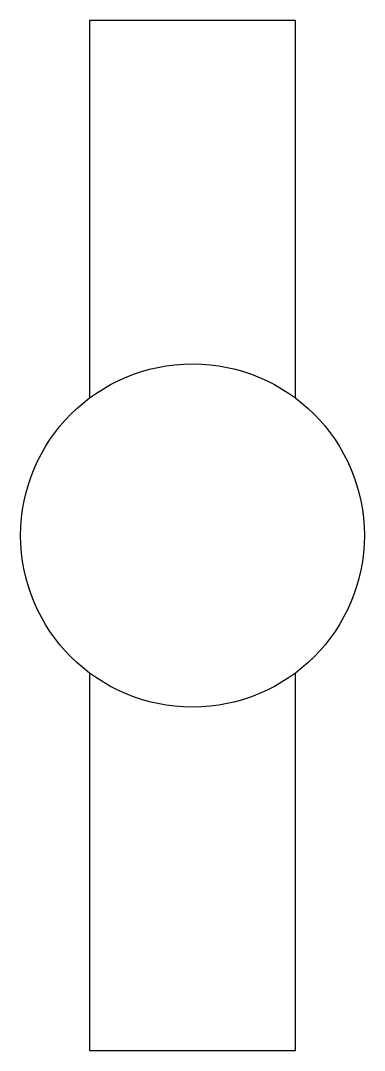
# Model space of a CAD drawing. Header units: millimetres. Extents: x -2.5 to 2.5, y -7.5 to 7.5.
import ezdxf

# ---------------------------------------------------------------- set-up
doc = ezdxf.new("R2010")
doc.units = ezdxf.units.MM

msp = doc.modelspace()

# ---------------------------------------------------------------- linework, layer by layer
at = {"transparency": 33554687}
for points in [[(1.5, 2), (1.5, 7.5), (-1.5, 7.5), (-1.5, 2)], [(-1.5, -2), (-1.5, -7.5), (1.5, -7.5), (1.5, -2)]]:
    msp.add_lwpolyline(points, dxfattribs=at)
msp.add_circle((0, 0), 2.5, dxfattribs=at)

doc.saveas('drawing.dxf')
